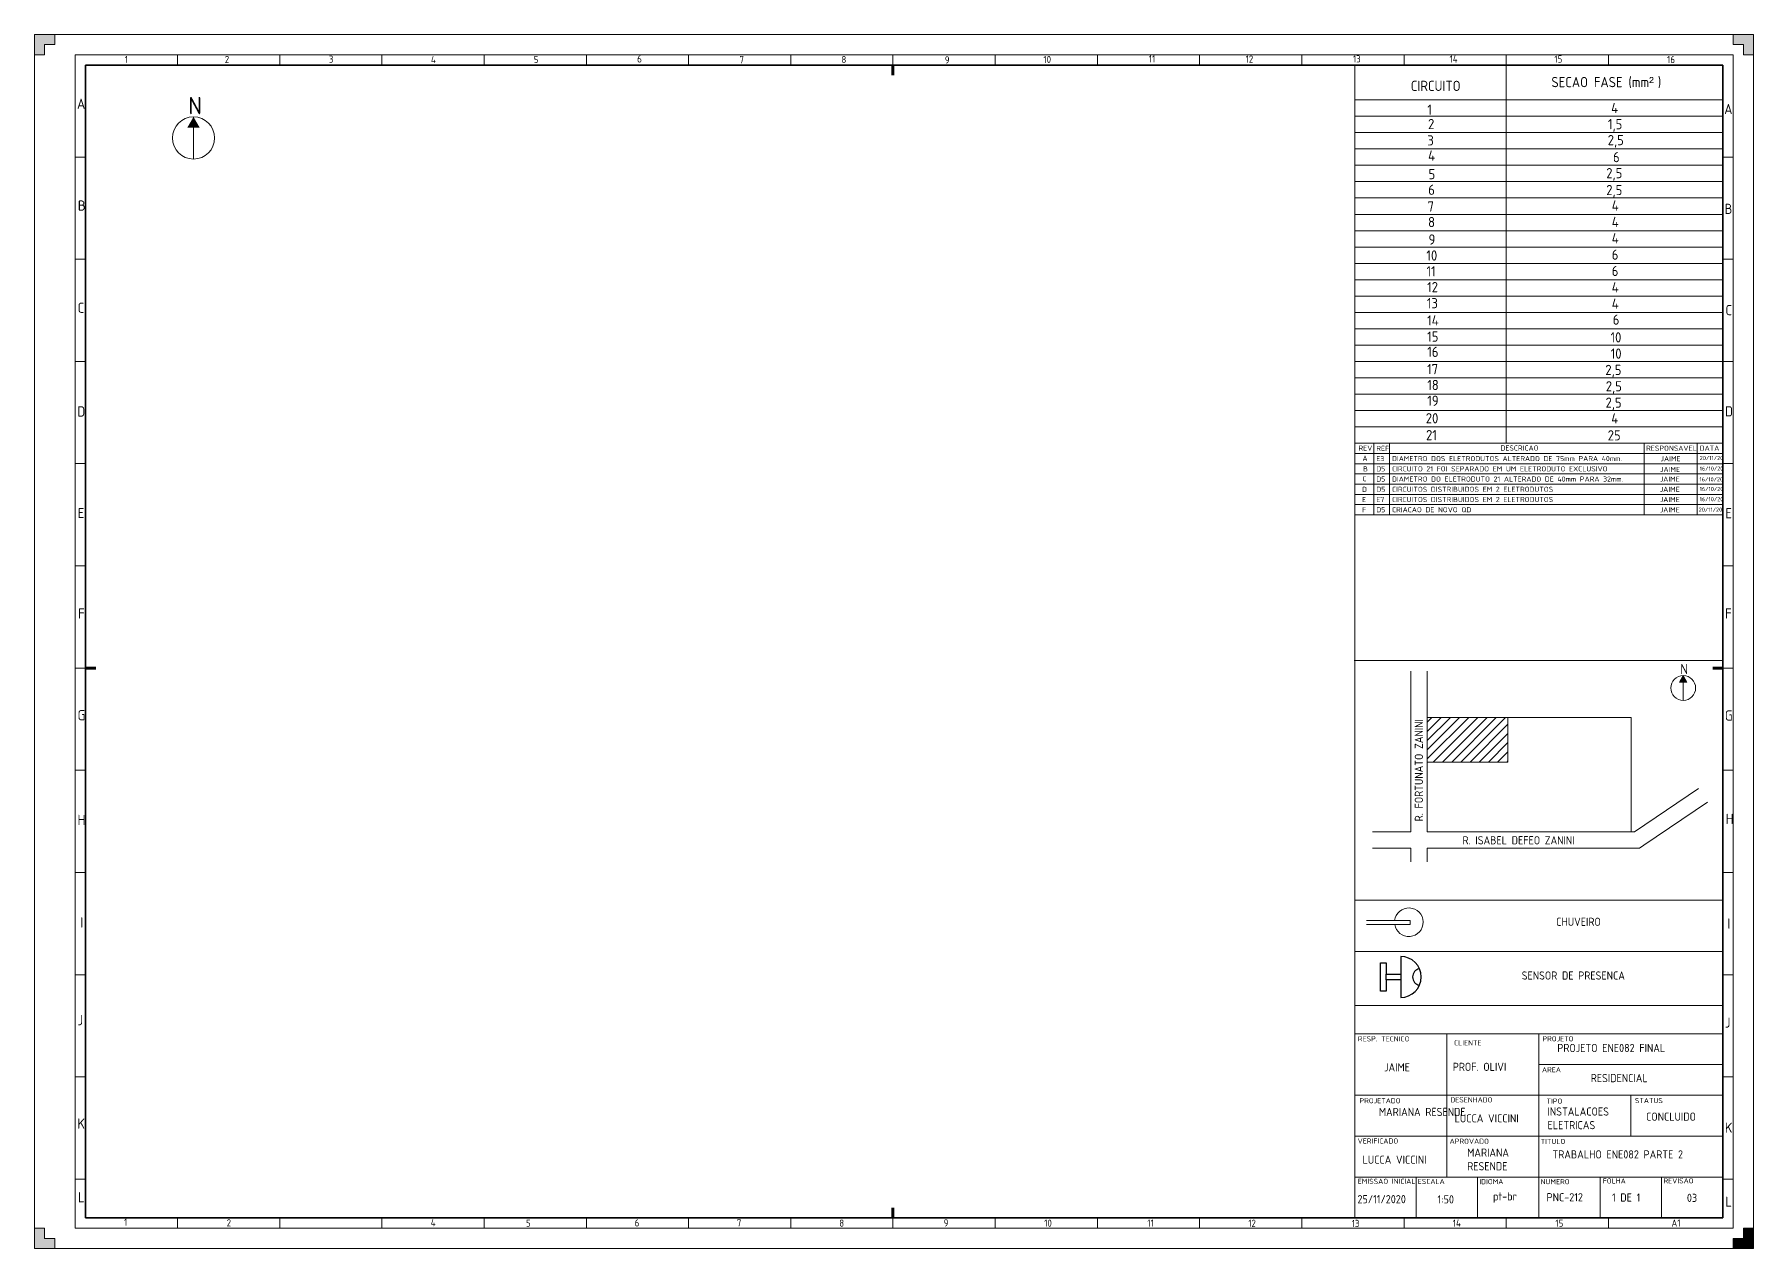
# Paper-space layout 'A1' of a CAD drawing. Header units: millimetres. Extents: x 0 to 841, y 0 to 1340.
# Drawn here: x 0 to 841, y 0 to 594 of the extents above; entities outside this region: 2.
# The model-space entities are those that its viewports show. They can reach past a viewport. Long polylines and large blocks are cut down to what shows.
import ezdxf

# ---------------------------------------------------------------- set-up
doc = ezdxf.new("R2010")
doc.units = ezdxf.units.MM
for name, color, linetype in [('Eletrodutos', 1, 'Continuous'), ('Interruptores', 3, 'Continuous'), ('Quadros', 5, 'Continuous'), ('Textos', 7, 'Continuous')]:
    doc.layers.add(name, color=color, linetype=linetype)
doc.layers.add('PLOT', color=7, linetype='Continuous', lineweight=0, true_color=0x000000)
doc.styles.add('Roman', font='iso.shx', dxfattribs={"bigfont": '@extfont2.shx'})
pattern_1 = [(0, (0, 0), (0, 6.985), [5.08, -1.905]), (90, (0, 0), (-6.985, 4e-16), [5.08, -1.905])]

# ---------------------------------------------------------------- blocks, each defined once
blk = doc.blocks.new('Chuveiro')
for p, q in [((0, 0.016), (0.266, 0.016)), ((0.266, 0.016), (0.352, 0.016)), ((0.352, -0.014), (0.352, 0.016)), ((0, -0.014), (0.266, -0.014)), ((0.266, -0.014), (0.352, -0.014))]:
    blk.add_line(p, q)
blk.add_arc((0.342, 0.003), 0.115, 188.5876, 173.577)
blk = doc.blocks.new('Sensor')
at = {"layer": 'Interruptores'}
for p, q in [((-0.0299, 0.015), (-0.0299, -0.015)), ((0, 0.015), (0, -0.015))]:
    blk.add_line(p, q, dxfattribs=at)
blk.add_lwpolyline([(-0.1045, 0.1066, 1), (-0.1045, -0.1066)], format="xyb", close=True, dxfattribs=at)
for points in [[(-0.1045, 0.015), (-0.0299, 0.015), (-0.0299, 0.0736), (0.0001, 0.0736), (0.0001, 0.015)], [(0.0001, -0.015), (0.0001, -0.0736), (-0.0299, -0.0736), (-0.0299, -0.015), (-0.1045, -0.015)]]:
    blk.add_lwpolyline(points, dxfattribs=at)
blk.add_arc((-0.2111, 0), 0.0446, 282.07775, 77.92225, dxfattribs=at)

msp = doc.modelspace()

# ---------------------------------------------------------------- hatches: boundary and pattern name
at = {"layer": 'Eletrodutos', "ltscale": 0.08}
h = msp.add_hatch(dxfattribs=at)
h.set_pattern_fill('ANGLE', color=256)
h.set_pattern_definition([(0, (0.321, -0.124), (0, 6.985), [5.08, -1.905]), (90, (0.321, -0.124), (-6.985, 4e-16), [5.08, -1.905])])
h.paths.add_polyline_path([(1247.802, 2029.765, 1), (1247.814, 2029.765, 1)])
h = msp.add_hatch(dxfattribs=at)
h.set_pattern_fill('ANGLE', color=256)
h.set_pattern_definition([(0, (0.752, -0.623), (0, 6.985), [5.08, -1.905]), (90, (0.752, -0.623), (-6.985, 4e-16), [5.08, -1.905])])
h.paths.add_polyline_path([(1248.737, 2029.088, 1), (1248.725, 2029.088, 1)])
h = msp.add_hatch(dxfattribs=at)
h.set_pattern_fill('ANGLE', color=256)
h.set_pattern_definition([(0, (1.033, -1.399), (0, 6.985), [5.08, -1.905]), (90, (1.033, -1.399), (-6.985, 4e-16), [5.08, -1.905])])
h.paths.add_polyline_path([(1248.741, 2028.124, 1), (1248.729, 2028.124, 1)])
at = {"layer": 'Interruptores'}
h = msp.add_hatch(dxfattribs=at)
h.set_pattern_fill('ANGLE', color=256)
h.set_pattern_definition(pattern_1)
h.paths.add_polyline_path([(1266.118, 2015.575, 1), (1266.184, 2015.575, 1)])
at = {"layer": 'Quadros'}
h = msp.add_hatch(dxfattribs=at)
h.set_pattern_fill('ANGLE', color=256)
h.set_pattern_definition(pattern_1)
h.paths.add_polyline_path([(1252.406, 2032.55), (1252.406, 2032.196), (1252.566, 2032.196), (1252.566, 2032.196)])
at = {"layer": 'Quadros', "ltscale": 0.08}
h = msp.add_hatch(dxfattribs=at)
h.set_pattern_fill('ANGLE', color=256)
h.set_pattern_definition(pattern_1)
h.paths.add_polyline_path([(1252.406, 2032.55), (1252.406, 2032.196), (1252.566, 2032.196), (1252.566, 2032.196)])
at = {"layer": 'Quadros'}
h = msp.add_hatch(dxfattribs=at)
h.set_pattern_fill('ANGLE', color=256)
h.set_pattern_definition([(360, (-23.295, 2.6516), (3e-15, 6.985), [5.08, -1.905]), (90, (-23.295, 2.6516), (-6.985, 4e-15), [5.08, -1.905])])
h.paths.add_polyline_path([(1252.886, 2032.403), (1252.886, 2032.049), (1253.046, 2032.049)])
h = msp.add_hatch(dxfattribs=at)
h.set_pattern_fill('ANGLE', color=256, angle=-90)
h.set_pattern_definition([(270, (-778.627, 3306.4684), (6.985, -5e-15), [5.08, -1.905]), (360, (-778.627, 3306.4684), (5e-15, 6.985), [5.08, -1.905])])
h.paths.add_polyline_path([(1253.046, 2032.049), (1252.886, 2032.403), (1252.886, 2032.049)])
h = msp.add_hatch(dxfattribs=at)
h.set_pattern_fill('ANGLE', color=256)
h.set_pattern_definition([(360, (-22.329, 0.5924), (2e-15, 6.985), [5.08, -1.905]), (90, (-22.329, 0.5924), (-6.985, 2e-15), [5.08, -1.905])])
h.paths.add_polyline_path([(1252.886, 2032.403), (1252.886, 2032.049), (1253.046, 2032.049)])
h = msp.add_hatch(dxfattribs=at)
h.set_pattern_fill('ANGLE', color=256)
h.set_pattern_definition([(0, (-7.784, -4.8464), (0, 6.985), [5.08, -1.905]), (90, (-7.784, -4.8464), (-6.985, 4e-16), [5.08, -1.905])])
h.paths.add_polyline_path([(1267.276, 2024.728), (1267.63, 2024.728), (1267.63, 2024.888)])

psp = doc.layouts.new('A1')

# ---------------------------------------------------------------- hatches: boundary and pattern name
at = {"layer": 'PLOT'}
h = psp.add_hatch(color=256, dxfattribs=at)
h.dxf.hatch_style = 1
h.paths.add_polyline_path([(10, 5), (5, 5), (5, 10), (0, 10), (0, 0), (10, 0)])
h.paths.add_polyline_path([(10, 594), (0, 594), (0, 584), (5, 584), (5, 589), (10, 589)])
h.paths.add_polyline_path([(841, 594), (831, 594), (831, 589), (836, 589), (836, 584), (841, 584)])
h = psp.add_hatch(color=256, dxfattribs=at)
h.dxf.hatch_style = 1
h.paths.add_polyline_path([(77.84, 553.65), (77.84, 548.29), (80.91, 548.29)])
h.paths.add_polyline_path([(77.84, 553.65), (74.75, 548.29), (77.84, 548.29)])
h = psp.add_hatch(color=256, dxfattribs=at)
h.dxf.hatch_style = 1
h.paths.add_polyline_path([(806.56, 280.32), (806.56, 277.17), (808.36, 277.17)])
h.paths.add_polyline_path([(806.56, 280.32), (804.74, 277.17), (806.56, 277.17)])
h = psp.add_hatch(dxfattribs=at)
h.set_pattern_fill('ANSI31', color=256)
h.set_pattern_definition([(45, (-0.0887, 29.5614), (-2.245064, 2.245064), [])])
h.paths.add_polyline_path([(720.82, 238.02), (720.82, 259.81), (681.39, 259.81), (681.39, 238.02)])
h = psp.add_hatch(color=256, dxfattribs=at)
h.dxf.hatch_style = 1
h.paths.add_polyline_path([(841, 10), (836, 10), (836, 5), (831, 5), (831, 0), (841, 0)])

# ---------------------------------------------------------------- linework, layer by layer
for p, q in [((20, 1340), (25, 1340)), ((20, 1340), (25, 1340)), ((841, 594), (0, 594)), ((0, 594), (0, 0)), ((0, 594), (10, 594)), ((10, 589), (5, 589)), ((5, 589), (5, 584)), ((10, 594), (10, 589)), ((831, 589), (831, 594)), ((836, 589), (831, 589)), ((836, 584), (836, 589)), ((841, 0), (841, 594)), ((841, 594), (841, 584)), ((5, 584), (0, 584)), ((20, 584), (20, 10)), ((831, 584), (20, 584)), ((70, 579), (70, 584)), ((70, 579), (70, 584)), ((120, 579), (120, 584)), ((170, 579), (170, 584)), ((220, 579), (220, 584)), ((270, 579), (270, 584)), ((320, 579), (320, 584)), ((370, 579), (370, 584)), ((420, 579), (420, 584)), ((420, 579), (420, 584)), ((420, 579), (420, 584)), ((470, 579), (470, 584)), ((520, 579), (520, 584)), ((570, 579), (570, 584)), ((620, 579), (620, 584)), ((670, 579), (670, 584)), ((720, 579), (720, 584)), ((770, 579), (770, 584)), ((831, 10), (831, 584)), ((841, 584), (836, 584)), ((720, 579), (720, 393.96)), ((646, 561.96), (826, 561.96)), ((77.84, 533.01), (77.84, 553.65)), ((646, 553.96), (826, 553.96)), ((646, 545.96), (826, 545.96)), ((20, 534), (25, 534)), ((646, 537.96), (826, 537.96)), ((646, 529.96), (826, 529.96)), ((831, 534), (826, 534)), ((646, 521.96), (826, 521.96)), ((646, 513.96), (826, 513.96)), ((646, 505.96), (826, 505.96)), ((646, 497.96), (826, 497.96)), ((646, 489.96), (826, 489.96)), ((20, 484), (25, 484)), ((646, 481.96), (826, 481.96)), ((831, 484), (826, 484)), ((646, 473.96), (826, 473.96)), ((646, 465.96), (826, 465.96)), ((646, 457.96), (826, 457.96)), ((646, 449.96), (826, 449.96)), ((646, 441.96), (826, 441.96)), ((20, 434), (25, 434)), ((646, 433.96), (826, 433.96)), ((831, 434), (826, 434)), ((646, 425.96), (826, 425.96)), ((646, 417.96), (826, 417.96)), ((646, 409.96), (826, 409.96)), ((646, 401.96), (826, 401.96)), ((646, 393.96), (826, 393.96)), ((646, 388.96), (826, 388.96)), ((20, 384), (25, 384)), ((646, 383.96), (826, 383.96)), ((646, 378.96), (826, 378.96)), ((831, 384), (826, 384)), ((646, 373.96), (826, 373.96)), ((646, 368.96), (826, 368.96)), ((646, 363.96), (826, 363.96)), ((646, 358.96), (826, 358.96)), ((20, 334), (25, 334)), ((831, 334), (826, 334)), ((825.91, 287.73), (645.67, 287.73)), ((20, 284), (25, 284)), ((673.39, 203.95), (673.39, 282.46)), ((681.39, 203.95), (681.39, 282.46)), ((806.56, 268.19), (806.56, 280.32)), ((806.56, 280.32), (808.36, 277.17)), ((831, 284), (826, 284)), ((808.36, 277.17), (806.56, 277.17)), ((806.56, 274.26), (806.56, 274.26)), ((806.56, 274.26), (806.56, 274.26)), ((806.56, 274.26), (806.56, 274.26)), ((681.39, 259.81), (781.02, 259.81)), ((720.82, 238.02), (720.82, 259.81)), ((781.02, 259.81), (781.02, 203.95)), ((681.39, 238.02), (720.82, 238.02)), ((20, 234), (25, 234)), ((831, 234), (826, 234)), ((782.78, 203.95), (814.02, 225.03)), ((787.26, 197.32), (818.5, 218.4)), ((673.39, 203.95), (654.63, 203.95)), ((782.78, 203.95), (681.39, 203.95)), ((673.39, 195.95), (654.63, 195.95)), ((673.39, 195.95), (673.39, 189.29)), ((782.78, 195.95), (681.39, 195.95)), ((681.39, 195.95), (681.39, 189.29)), ((782.78, 195.95), (785.23, 195.95)), ((787.26, 197.32), (785.23, 195.95)), ((20, 184), (25, 184)), ((831, 184), (826, 184)), ((826, 170.42), (646, 170.42)), ((646, 105), (646, 155)), ((826, 105), (826, 155)), ((646, 145.42), (826, 145.42)), ((20, 134), (25, 134)), ((646, 105), (646, 130)), ((831, 134), (826, 134)), ((646, 119), (826, 119)), ((646, 15), (646, 105)), ((646, 105), (826, 105)), ((691, 105), (691, 35)), ((691, 105), (691, 75)), ((736, 105), (736, 15)), ((736, 90), (826, 90)), ((20, 84), (25, 84)), ((831, 84), (826, 84)), ((691, 75), (646, 75)), ((691, 75), (736, 75)), ((736, 75), (826, 75)), ((781, 75), (781, 55)), ((736, 55), (736, 65)), ((646, 55), (691, 55)), ((691, 55), (736, 55)), ((736, 55), (826, 55)), ((20, 34), (25, 34)), ((736, 35), (646, 35)), ((676, 35), (676, 15)), ((691, 35), (736, 35)), ((706, 35), (706, 15)), ((736, 35), (826, 35)), ((766, 15), (766, 35)), ((796, 15), (796, 35)), ((831, 34), (826, 34)), ((5, 10), (0, 10)), ((5, 5), (5, 10)), ((20, 10), (831, 10)), ((70, 10), (70, 15)), ((70, 10), (70, 15)), ((120, 10), (120, 15)), ((120, 10), (120, 15)), ((170, 10), (170, 15)), ((220, 10), (220, 15)), ((270, 10), (270, 15)), ((320, 10), (320, 15)), ((370, 10), (370, 15)), ((420, 10), (420, 15)), ((470, 10), (470, 15)), ((470, 10), (470, 15)), ((520, 10), (520, 15)), ((570, 10), (570, 15)), ((620, 10), (620, 15)), ((670, 10), (670, 15)), ((720, 10), (720, 15)), ((736, 15), (766, 15)), ((770, 10), (770, 15)), ((841, 10), (836, 10)), ((836, 10), (836, 5)), ((841, 0), (841, 10)), ((841, 0), (841, 10)), ((0, 0), (841, 0)), ((0, 0), (10, 0)), ((10, 5), (5, 5)), ((10, 0), (10, 5)), ((836, 5), (831, 5)), ((831, 5), (831, 0))]:
    psp.add_line(p, q, dxfattribs=at)
at = {"layer": 'PLOT', "lineweight": 35}
for p, q in [((25, 579), (25, 15)), ((826, 579), (25, 579)), ((826, 15), (826, 579)), ((25, 15), (826, 15))]:
    psp.add_line(p, q, dxfattribs=at)
at = {"layer": 'PLOT', "lineweight": 70}
for p, q in [((420, 579), (420, 574)), ((25, 284), (30, 284)), ((826, 284), (821, 284)), ((420, 15), (420, 20))]:
    psp.add_line(p, q, dxfattribs=at)
at = {"layer": 'PLOT', "ltscale": 0.08}
for p, q in [((655.18, 393.96), (655.18, 388.96)), ((655.18, 388.96), (655.18, 368.96)), ((662.88, 393.96), (662.88, 388.96)), ((662.88, 388.96), (662.88, 368.96)), ((787.42, 393.96), (787.42, 388.96)), ((787.42, 388.96), (787.42, 383.96)), ((813.4, 393.96), (813.4, 388.96)), ((813.4, 388.96), (813.4, 383.96)), ((655.18, 383.96), (655.18, 363.96)), ((655.18, 378.96), (655.18, 358.96)), ((662.88, 383.96), (662.88, 363.96)), ((662.88, 378.96), (662.88, 358.96)), ((787.42, 383.96), (787.42, 378.96)), ((787.42, 378.96), (787.42, 373.96)), ((813.4, 383.96), (813.4, 378.96)), ((813.4, 378.96), (813.4, 373.96)), ((787.42, 373.96), (787.42, 368.96)), ((813.4, 373.96), (813.4, 368.96)), ((787.42, 368.96), (787.42, 363.96)), ((787.42, 363.96), (787.42, 358.96)), ((813.4, 368.96), (813.4, 363.96)), ((813.4, 363.96), (813.4, 358.96))]:
    psp.add_line(p, q, dxfattribs=at)
at = {"layer": 'PLOT'}
psp.add_lwpolyline([(806.56, 280.32), (804.74, 277.17), (806.56, 277.17)], dxfattribs=at)
for centre, radius in [((77.84, 543.33), 10.32), ((806.56, 274.26), 6.06)]:
    psp.add_circle(centre, radius, dxfattribs=at)

# ---------------------------------------------------------------- block references
at = {"layer": 'PLOT', "xscale": 60.79000314012488, "yscale": 60.79000314012488, "zscale": 60.79000314012488}
psp.add_blockref('Chuveiro', (651.56, 159.48), dxfattribs=at)
at = {"layer": 'PLOT', "xscale": 94.17038255706096, "yscale": 94.17038255706096, "zscale": 94.17038255706096, "rotation": 180}
psp.add_blockref('Sensor', (658.51, 132.89), dxfattribs=at)

# ---------------------------------------------------------------- texts
at = {"layer": 'PLOT', "attachment_point": 1, "style": 'Roman'}
for s, width, gutter_width, heights, insert, char_height in [('{\\H0.8x;\\P\\H0.875x;1}', 5, 25, [0], (44.26, 590.17), 5), ('{\\H0.8x;\\P\\H0.875x;2}', 5, 25, [0], (93.13, 590.18), 5), ('{\\H0.8x;\\P\\H0.875x;3}', 5, 25, [0], (144.05, 590.26), 5), ('{\\H0.7x;4}', 5, 25, [0], (193.99, 583.43), 5), ('{\\H0.7x;5}', 5, 25, [0], (244.29, 583.45), 5), ('{\\H0.8x;\\P\\H0.875x;6}', 5, 25, [0], (294.87, 590.4), 5), ('{\\H0.7x;7}', 5, 25, [0], (344.9, 583.38), 5), ('{\\H0.7x;8}', 5, 25, [0], (394.79, 583.43), 5), ('{\\H0.7x;9}', 5, 25, [0], (445.35, 583.25), 5), ('{\\H0.7x;10}', 5, 25, [0], (493.6, 583.51), 5), ('{\\H0.8x;\\P\\H0.875x;11}', 5, 25, [0], (545.16, 590.42), 5), ('{\\H0.8x;\\P\\H0.875x;12}', 5, 25, [0], (592.51, 590.32), 5), ('{\\H0.8x;\\P\\H0.875x;13}', 5, 25, [0], (645, 590.41), 5), ('{\\H0.8x;\\P\\H0.875x;14}', 5, 25, [0], (692.27, 590.36), 5), ('{\\H0.8x;\\P\\H0.875x;15}', 5, 25, [0], (743.58, 590.35), 5), ('{\\H0.7x;16}', 5, 25, [0], (798.69, 583.46), 5), ('SECAO FASE (mm{\\fArial|b0|i0|c0|p34;² })', 70.111, 25, [0], (742.1, 573.16), 5), ('CIRCUITO', 40.3224, 25, [0], (673.31, 571.31), 5), ('A', 5, 25, [0], (20.82, 562.55), 5), ('N', 32.9339, 42.55, [0], (75.36, 563.39), 8.51), ('1', 5.1381, 25, [0], (681.41, 559.68), 5), ('4', 5.1381, 25, [0], (771.31, 560.51), 5), ('A', 5, 25, [0], (826.62, 559.98), 5), ('2', 5.1381, 25, [0], (681.74, 552.64), 5), ('1,5', 5.1381, 25, [0], (769.74, 552.57), 5), ('3', 5.1381, 25, [0], (681.4, 544.64), 5), ('2,5', 5.1381, 25, [0], (769.63, 544.79), 5), ('4', 5.1381, 25, [0], (681.77, 537.2), 5), ('6', 5, 25, [0], (772.23, 536.46), 5), ('5', 5.1381, 25, [0], (682, 528.15), 5), ('2,5', 5.1381, 25, [0], (768.91, 528.63), 5), ('6', 5.1381, 25, [0], (681.83, 520.49), 5), ('2,5', 5.1381, 25, [0], (768.91, 520.35), 5), ('B', 5, 25, [0], (21.26, 512.76), 5), ('7', 5.1381, 25, [5], (681.49, 512.32), 5), ('8', 5.1381, 25, [0], (681.75, 504.68), 5), ('4', 5.1381, 25, [0], (771.6, 512.77), 5), ('4', 5.1381, 25, [0], (771.6, 504.77), 5), ('B', 5, 25, [0], (826.77, 511.14), 5), ('4', 5.1381, 25, [0], (771.6, 496.77), 5), ('10', 5.1381, 25, [0], (680.91, 488.33), 5), ('9', 5, 25, [0], (682, 496.15), 5), ('6', 5.1381, 25, [0], (771.6, 488.77), 5), ('11', 5.1381, 25, [0], (680.99, 480.61), 5), ('6', 5.1381, 25, [0], (771.6, 480.77), 5), ('12', 5.1381, 25, [0], (681.29, 472.87), 5), ('4', 5.1381, 25, [0], (771.6, 472.77), 5), ('C', 5, 25, [0], (21.16, 462.77), 5), ('13', 5.1381, 25, [0], (681.16, 465.01), 5), ('4', 5.1381, 25, [0], (771.6, 464.77), 5), ('14', 5.1381, 25, [0], (681.29, 456.55), 5), ('6', 5, 25, [0], (772.09, 456.97), 5), ('C', 5, 25, [0], (827.23, 461.62), 5), ('15', 5.1381, 25, [0], (681.29, 448.66), 5), ('10', 5.1381, 25, [0], (771, 448.28), 5), ('16', 5.1381, 25, [0], (681.35, 441.2), 5), ('10', 5.1381, 25, [0], (771.07, 440.35), 5), ('17', 5.1381, 25, [0], (681.28, 432.75), 5), ('2,5', 5.1381, 25, [0], (768.46, 432.35), 5), ('18', 5.1381, 25, [0], (681.35, 424.99), 5), ('2,5', 5.1381, 25, [0], (768.69, 424.35), 5), ('19', 5.1381, 25, [0], (681.35, 417.27), 5), ('2,5', 5.1381, 25, [0], (768.58, 416.35), 5), ('D', 5, 25, [0], (20.97, 412.04), 5), ('20', 5.1381, 25, [0], (680.63, 408.71), 5), ('4', 5.1381, 25, [0], (771.37, 408.66), 5), ('D', 5, 25, [0], (827.02, 412.09), 5), ('21', 5.1381, 25, [0], (680.75, 400.45), 5), ('25', 5.1381, 25, [0], (769.63, 400.35), 5), ('REV', 36.8215, 25, [0], (647.7, 392.86), 2.5), ('A', 3.4841, 25, [0], (649.65, 387.86), 2.5), ('REF', 36.8215, 25, [0], (656.41, 392.72), 2.5), ('E3', 36.8215, 25, [0], (656.41, 387.72), 2.5), ('DIAMETRO DOS ELETRODUTOS ALTERADO DE 75mm PARA 40mm.', 125.7941, 25, [0], (664.11, 387.72), 2.5), ('DESCRICAO', 36.8215, 25, [0], (717.14, 392.91), 2.5), ('RESPONSAVEL', 36.8215, 25, [0], (788.41, 392.82), 2.5), ('JAIME', 36.8215, 25, [0], (795.49, 387.68), 2.5), ('20/11/20', 8.8092, 25, [0], (814.65, 387.75), 2), ('DATA', 8.8092, 25, [0], (814.64, 392.82), 2.5), ('B', 36.8215, 25, [0], (649.95, 382.67), 2.5), ('D5', 36.8215, 25, [0], (656.41, 382.72), 2.5), ('CIRCUITO 21 FOI SEPARADO EM UM ELETRODUTO EXCLUSIVO', 125.7941, 25, [0], (664.11, 382.72), 2.5), ('JAIME', 36.8215, 25, [0], (795.23, 382.42), 2.5), ('16/10/20', 7.8017, 25, [0], (814.61, 382.62), 2), ('D', 2.6042, 25, [0], (649.46, 372.67), 2.5), ('C', 2.5, 25, [0], (649.65, 377.86), 2.5), ('D5', 36.8215, 25, [0], (656.41, 377.72), 2.5), ('D5', 36.8215, 25, [0], (656.41, 372.72), 2.5), ('DIAMETRO DO ELETRODUTO 21 ALTERADO DE 40mm PARA 32mm.', 125.7941, 25, [2.73], (664.11, 377.72), 2.5), ('CIRCUITOS DISTRIBUIDOS EM 2 ELETRODUTOS', 125.7941, 25, [0], (664.11, 372.72), 2.5), ('JAIME', 36.8215, 25, [0], (795.09, 377.68), 2.5), ('JAIME', 36.8215, 25, [0], (795.09, 372.68), 2.5), ('16/10/20', 8.8092, 25, [0], (814.51, 377.34), 2), ('16/10/20', 7.8017, 25, [0], (814.61, 372.62), 2), ('E', 5, 25, [0], (21.22, 362.34), 5), ('E', 2.6042, 25, [0], (649.46, 367.67), 2.5), ('F', 2.6042, 25, [0], (649.46, 362.67), 2.5), ('E7', 36.8215, 25, [0], (656.41, 367.72), 2.5), ('D5', 36.8215, 25, [0], (656.41, 362.72), 2.5), ('CIRCUITOS DISTRIBUIDOS EM 2 ELETRODUTOS', 125.7941, 25, [0], (664.11, 367.72), 2.5), ('CRIACAO DE NOVO QD', 125.7941, 25, [0], (664.11, 362.72), 2.5), ('JAIME', 36.8215, 25, [0], (795.09, 367.68), 2.5), ('JAIME', 36.8215, 25, [0], (795.09, 362.68), 2.5), ('20/11/20', 8.8092, 25, [0], (814.14, 362.5), 2), ('16/10/20', 7.8017, 25, [0], (814.61, 367.62), 2), ('E', 5, 25, [0], (827.16, 362.26), 5), ('F', 5, 25, [0], (21.42, 313.19), 5), ('F', 5, 25, [0], (827.03, 313.22), 5), ('N', 19.3497, 25, [0], (805.1, 286.04), 5), ('G', 5, 25, [0], (21.12, 263.47), 5), ('G', 5, 25, [0], (826.94, 263.29), 5), ('H', 5, 25, [0], (21.1, 212.24), 5), ('H', 5, 25, [0], (827.32, 212.74), 5), ('R. ISABEL DEFEO ZANINI', 70.7151, 25, [0], (698.58, 201.76), 4), ('I', 5, 25, [0], (22.46, 162.05), 5), ('CHUVEIRO', 40.3224, 25, [0], (744.41, 161.89), 4), ('I', 5, 25, [0], (828.18, 161.54), 5), ('SENSOR DE PRESENCA', 69.1492, 25, [0], (727.56, 135.6), 4), ('J', 5, 25, [0], (21.11, 114.26), 5), ('J', 5, 25, [0], (826.95, 113.08), 5), ('PROJETO', 36.8215, 25, [0], (737.7, 103.9), 2.5), ('PROJETO ENE082 FINAL', 73.7893, 25, [0], (744.96, 100.15), 4), ('JAIME ', 42.6525, 25, [0], (660.23, 90.7), 4), ('PROF. OLIVI', 40.3224, 25, [0], (693.84, 90.93), 4), ('AREA', 10.2673, 25, [0], (737.46, 88.76), 2.5), ('RESIDENCIAL', 73.2671, 25, [0], (761.32, 85.42), 4), ('PROJETADO', 19.1571, 25, [0], (648.21, 73.6), 2.5), ('MARIANA RESENDE', 40.3224, 25, [0], (657.7, 68.87), 4), ('DESENHADO', 19.1571, 25, [0], (692.64, 74.03), 2.5), ('TIPO', 14.6693, 25, [0], (739.67, 73.39), 2.5), ('INSTALACOES ELETRICAS', 32.3302, 25, [0], (740.18, 69.07), 4), ('STATUS', 17.4446, 25, [0], (782.93, 73.67), 2.5), ('K', 5, 25, [0], (21.02, 63.68), 5), ('LUCCA VICCINI', 40.3224, 25, [0], (694.74, 65.75), 4), ('CONCLUIDO', 43.4082, 25, [0], (788.41, 66.56), 4), ('K', 5, 25, [0], (826.93, 61.64), 5), ('VERIFICADO', 19.1571, 25, [0], (647.29, 53.9), 2.5), ('APROVADO', 19.1571, 25, [0], (692.29, 53.79), 2.5), ('TITULO', 19.1571, 25, [0], (736.82, 53.68), 2.5), ('LUCCA VICCINI', 39.7116, 25, [0], (649.7, 45.51), 4), ('MARIANA RESENDE', 31.5972, 25, [0], (700.9, 48.97), 4), ('TRABALHO ENE082 PARTE 2', 80.0404, 25, [0], (742.61, 48.09), 4), ('EMISSAO INICIAL', 29.4617, 25, [0], (647.35, 34.18), 2.5), ('ESCALA', 29.4617, 25, [0], (676.7, 34.11), 2.5), ('IDIOMA', 29.4617, 25, [0], (706.81, 34.01), 2.5), ('NUMERO', 19.1571, 25, [0], (736.83, 34), 2.5), ('FOLHA', 19.1571, 25, [0], (767.18, 34.35), 2.5), ('REVISAO', 19.1571, 25, [0], (796.89, 34.42), 2.5), ('L', 5, 25, [0], (21.32, 27.64), 5), ('25/11/2020', 17.6515, 25, [0], (647.22, 26.18), 4), ('1:50', 17.6515, 25, [0], (686.37, 26.08), 4), ('pt-br', 17.6515, 25, [0], (713.5, 27.6), 4), ('PNC-212', 80.0404, 25, [4.37], (739.73, 27.13), 4), ('1 DE 1', 80.0404, 25, [0], (771.72, 27), 4), ('03', 7.3166, 25, [0], (808.37, 26.84), 4), ('L', 5, 25, [0], (827.12, 25.51), 5), ('{\\H0.8x;\\P\\H0.875x;1}', 5, 25, [0], (43.9, 21.31), 5), ('{\\H0.8x;\\P\\H0.875x;2}', 5, 25, [0], (94.05, 21.05), 5), ('{\\H0.7x;4}', 5, 25, [0], (193.87, 14.45), 5), ('{\\H0.7x;5}', 5, 25, [0], (240.46, 14.2), 5), ('{\\H0.7x;6}', 5, 25, [0], (293.65, 14.33), 5), ('{\\H0.7x;7}', 5, 25, [0], (343.62, 14.33), 5), ('{\\H0.7x;8}', 5, 25, [0], (393.74, 14.23), 5), ('{\\H0.7x;9}', 5, 25, [0], (444.8, 14.33), 5), ('{\\H0.7x;10}', 5, 25, [0], (493.99, 14.24), 5), ('{\\H0.7x;11}', 5, 25, [0], (544.44, 14.24), 5), ('{\\H0.7x;12}', 5, 25, [0], (593.81, 14.15), 5), ('{\\H0.7x;13}', 5, 25, [0], (644.39, 14.07), 5), ('{\\H0.7x;14}', 5, 25, [0], (693.83, 14.25), 5), ('{\\H0.7x;15}', 5, 25, [0], (744.03, 14.15), 5), ('{\\H0.7x;A1}', 5, 25, [0], (800.82, 14.25), 5)]:
    psp.add_mtext_dynamic_manual_height_columns(s, width=width, gutter_width=gutter_width, heights=heights, dxfattribs=dict(at, insert=insert, char_height=char_height))
at = {"layer": 'PLOT', "insert": (675.24, 209.02), "char_height": 4, "attachment_point": 1, "rotation": 90, "style": 'Roman'}
psp.add_mtext_dynamic_manual_height_columns('R. FORTUNATO ZANINI', width=70.7151, gutter_width=25, heights=[0], dxfattribs=at)
at = {"layer": 'PLOT', "insert": (20, 184), "char_height": 0.25, "width": 5, "attachment_point": 1, "style": 'Roman'}
psp.add_mtext('Y', dxfattribs=at)
at = {"layer": 'Textos', "char_height": 2.5, "attachment_point": 1, "style": 'Roman'}
for s, insert in [('RESP. TECNICO', (647.42, 103.88)), ('CLIENTE', (694.47, 101.92))]:
    psp.add_mtext_dynamic_manual_height_columns(s, width=36.2694, gutter_width=25, heights=[0], dxfattribs=dict(at, insert=insert))

# ---------------------------------------------------------------- viewports
at = {"layer": 'PLOT', "lineweight": 35}
psp.add_viewport(center=(335.5, 297), size=(621, 564), view_center_point=(1257.603, 2026.764), view_height=28.2, dxfattribs=at)

doc.saveas('drawing.dxf')
